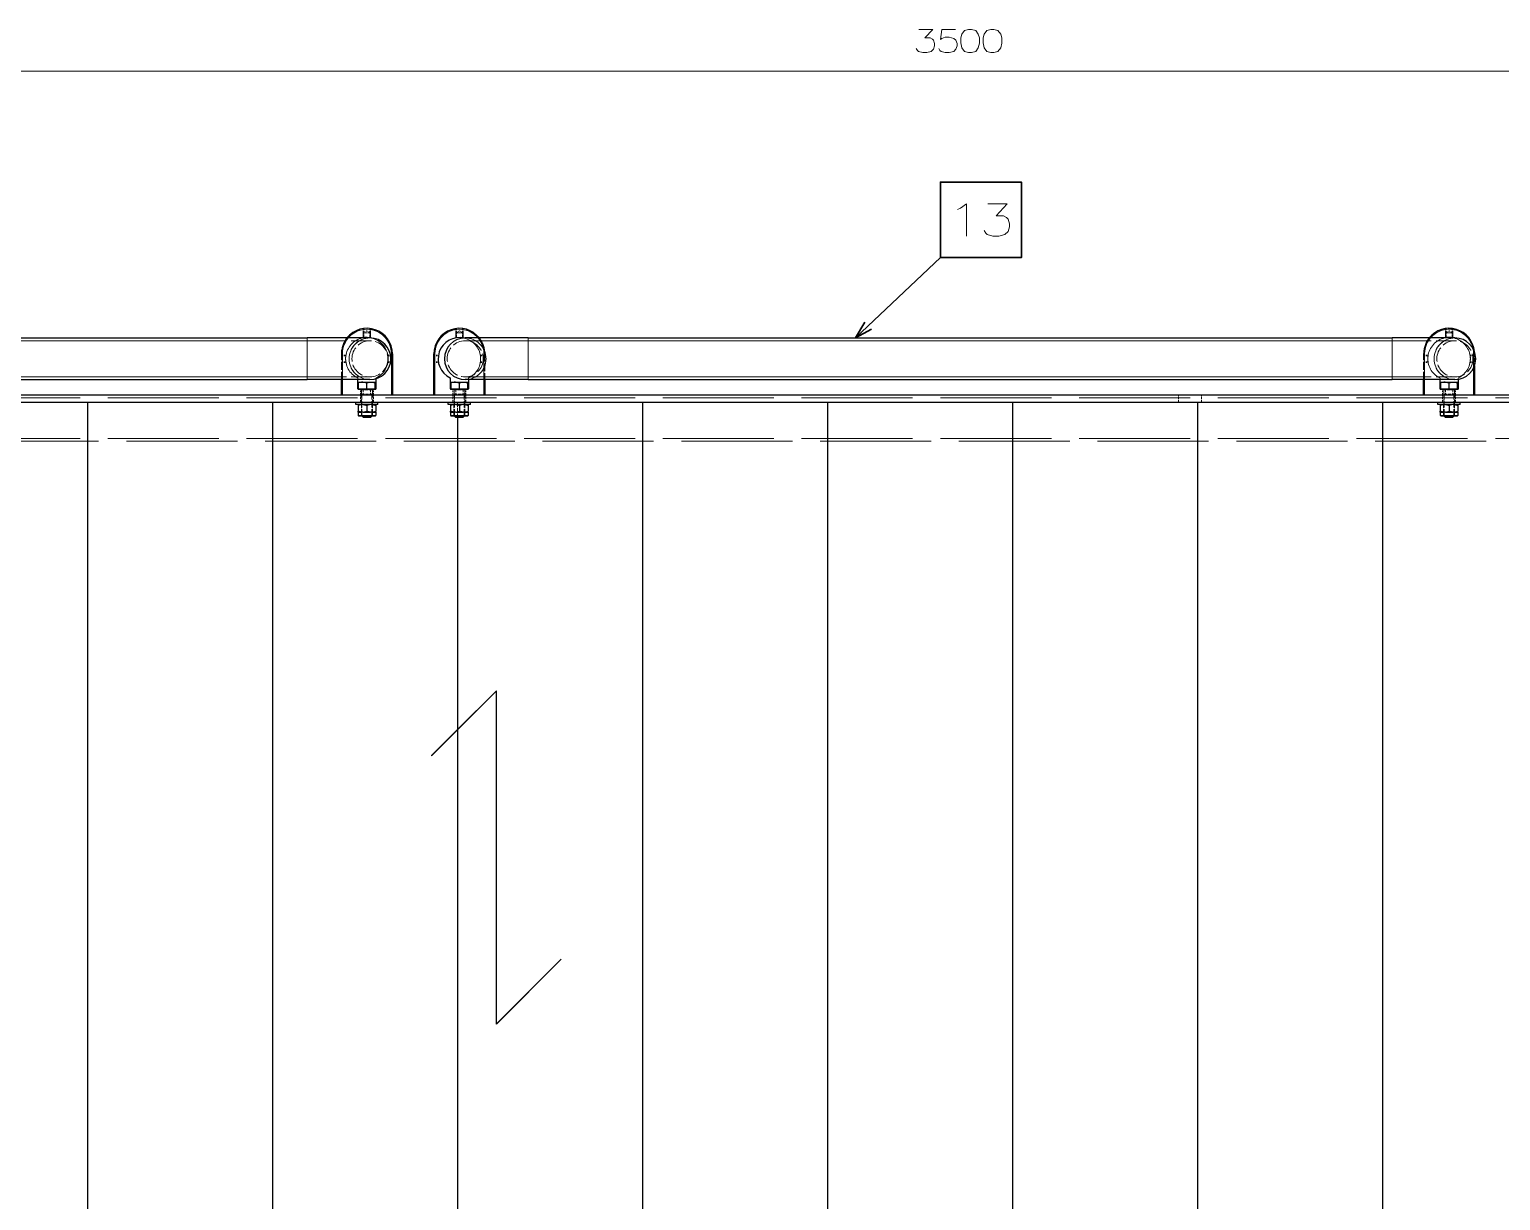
# Model space of a CAD drawing. Extents: x 5 to 836, y 5 to 589.
# Drawn here: x 245.8 to 404.9, y 131.6 to 258.2 of the extents above; entities that cross this region are included whole.
import ezdxf

# ---------------------------------------------------------------- set-up
doc = ezdxf.new("R2010")
doc.units = 0
doc.linetypes.add('DASHED', pattern=[15, 12, -3])

msp = doc.modelspace()

# ---------------------------------------------------------------- linework, layer by layer
at = {"color": 7, "lineweight": 9}
for p, q in [((171.29, 253.67), (521.29, 253.67)), ((275.82, 220.32), (275.82, 224.82)), ((299.72, 220.32), (299.72, 224.82)), ((393.12, 220.32), (393.12, 224.82)), ((284.94, 223.12), (284.94, 218.67)), ((285.04, 223.12), (284.94, 223.12)), ((289.54, 223.12), (289.64, 223.12)), ((289.64, 218.67), (289.64, 223.12)), ((401.94, 221.58), (401.94, 218.67)), ((279.64, 218.67), (279.64, 220.32)), ((294.94, 220.32), (294.94, 218.67)), ((396.64, 218.67), (396.64, 220.32)), ((281.34, 216.46), (283.24, 216.46)), ((281.76, 216.39), (281.76, 216.42)), ((282.82, 216.39), (282.82, 216.42)), ((291.34, 216.46), (293.24, 216.46)), ((291.76, 216.39), (291.76, 216.42)), ((292.82, 216.39), (292.82, 216.42)), ((398.34, 216.46), (400.24, 216.46)), ((398.76, 216.39), (398.76, 216.42)), ((399.82, 216.39), (399.82, 216.42))]:
    msp.add_line(p, q, dxfattribs=at)
at = {"color": 7, "linetype": 'DASHED', "lineweight": 9}
for p, q in [((176.75, 224.52), (281.5, 224.52)), ((182.42, 224.52), (275.82, 224.52)), ((294.05, 224.52), (398.8, 224.52)), ((299.72, 224.52), (393.12, 224.52)), ((176.75, 220.62), (281.5, 220.62)), ((182.42, 220.62), (275.82, 220.62)), ((294.05, 220.62), (398.8, 220.62)), ((299.72, 220.62), (393.12, 220.62)), ((521.29, 218.37), (171.29, 218.37)), ((166.29, 213.67), (516.29, 213.67)), ((521.29, 213.97), (171.29, 213.97))]:
    msp.add_line(p, q, dxfattribs=at)
at = {"color": 7, "lineweight": 25}
for p, q in [((182.42, 224.82), (275.82, 224.82)), ((282.62, 224.82), (275.82, 224.82)), ((299.72, 224.82), (292.92, 224.82)), ((299.72, 224.82), (393.12, 224.82)), ((399.92, 224.82), (393.12, 224.82)), ((285.04, 223.12), (285.04, 218.67)), ((289.54, 218.67), (289.54, 223.12)), ((402.04, 221.81), (402.04, 218.67)), ((182.42, 220.32), (275.82, 220.32)), ((282.62, 220.32), (275.82, 220.32)), ((279.54, 218.67), (279.54, 220.32)), ((281.32, 219.32), (281.32, 220.32)), ((281.39, 220.04), (281.39, 219.96)), ((281.39, 220.04), (281.86, 220.04)), ((281.39, 220.04), (281.39, 220.04)), ((281.39, 219.33), (281.39, 219.96)), ((281.86, 220.04), (283.19, 220.04)), ((282.29, 219.33), (282.29, 219.96)), ((283.19, 219.96), (283.19, 220.04)), ((283.19, 220.04), (283.19, 220.04)), ((283.19, 219.33), (283.19, 219.96)), ((283.27, 220.42), (283.27, 219.32)), ((291.32, 219.32), (291.32, 220.46)), ((291.39, 220.04), (291.39, 219.96)), ((291.39, 220.04), (291.86, 220.04)), ((291.39, 220.04), (291.39, 220.04)), ((291.39, 219.33), (291.39, 219.96)), ((291.86, 220.04), (293.19, 220.04)), ((292.29, 219.33), (292.29, 219.96)), ((299.72, 220.32), (292.92, 220.32)), ((293.19, 219.96), (293.19, 220.04)), ((293.19, 220.04), (293.19, 220.04)), ((293.19, 219.33), (293.19, 219.96)), ((293.27, 220.32), (293.27, 219.32)), ((295.04, 220.32), (295.04, 218.67)), ((299.72, 220.32), (393.12, 220.32)), ((399.92, 220.32), (393.12, 220.32)), ((396.54, 218.67), (396.54, 220.32)), ((398.32, 219.32), (398.32, 220.32)), ((398.39, 220.04), (398.39, 219.96)), ((398.39, 220.04), (398.86, 220.04)), ((398.39, 220.04), (398.39, 220.04)), ((398.39, 219.33), (398.39, 219.96)), ((398.86, 220.04), (400.19, 220.04)), ((399.29, 219.33), (399.29, 219.96)), ((400.19, 219.96), (400.19, 220.04)), ((400.19, 220.04), (400.19, 220.04)), ((400.19, 219.33), (400.19, 219.96)), ((400.27, 220.35), (400.27, 219.32)), ((171.29, 218.67), (521.29, 218.67)), ((283.22, 219.27), (281.37, 219.27)), ((281.39, 219.33), (282.29, 219.33)), ((281.46, 219.27), (281.46, 219.33)), ((282.29, 219.33), (283.19, 219.33)), ((283.12, 219.27), (283.12, 219.33)), ((293.22, 219.27), (291.37, 219.27)), ((291.39, 219.33), (292.29, 219.33)), ((291.46, 219.27), (291.46, 219.33)), ((292.29, 219.33), (293.19, 219.33)), ((293.12, 219.27), (293.12, 219.33)), ((400.22, 219.27), (398.37, 219.27)), ((398.39, 219.33), (399.29, 219.33)), ((398.46, 219.27), (398.46, 219.33)), ((399.29, 219.33), (400.19, 219.33)), ((400.12, 219.27), (400.12, 219.33)), ((170.49, 217.87), (520.49, 217.87)), ((252.09, 217.87), (252.09, 119.47)), ((252.1, 217.87), (252.1, 119.47)), ((272.09, 217.87), (272.09, 119.47)), ((272.1, 217.87), (272.1, 119.47)), ((281.09, 217.62), (281.09, 217.87)), ((283.49, 217.62), (281.09, 217.62)), ((281.34, 217.62), (281.34, 217.54)), ((281.34, 217.54), (281.34, 216.9)), ((281.34, 216.82), (281.34, 216.9)), ((281.34, 216.82), (281.34, 216.46)), ((281.34, 216.82), (281.73, 216.82)), ((281.38, 216.42), (283.21, 216.42)), ((281.82, 216.82), (281.73, 216.82)), ((281.88, 216.27), (281.73, 216.42)), ((281.9, 216.82), (281.82, 216.82)), ((281.9, 216.82), (282.68, 216.82)), ((282.29, 217.54), (282.29, 216.9)), ((282.77, 216.82), (282.68, 216.82)), ((282.7, 216.27), (282.85, 216.42)), ((282.85, 216.82), (282.77, 216.82)), ((282.85, 216.82), (283.24, 216.82)), ((283.24, 217.62), (283.24, 217.54)), ((283.24, 217.54), (283.24, 216.9)), ((283.24, 216.82), (283.24, 216.9)), ((283.24, 216.82), (283.24, 216.46)), ((283.49, 217.62), (283.49, 217.87)), ((291.09, 217.62), (291.09, 217.87)), ((293.49, 217.62), (291.09, 217.62)), ((291.34, 217.62), (291.34, 217.54)), ((291.34, 217.54), (291.34, 216.9)), ((291.34, 216.82), (291.34, 216.9)), ((291.34, 216.82), (291.34, 216.46)), ((291.34, 216.82), (291.73, 216.82)), ((291.38, 216.42), (293.21, 216.42)), ((291.82, 216.82), (291.73, 216.82)), ((291.88, 216.27), (291.73, 216.42)), ((291.9, 216.82), (291.82, 216.82)), ((291.9, 216.82), (292.68, 216.82)), ((292.29, 217.54), (292.29, 216.9)), ((292.77, 216.82), (292.68, 216.82)), ((292.7, 216.27), (292.85, 216.42)), ((292.85, 216.82), (292.77, 216.82)), ((292.85, 216.82), (293.24, 216.82)), ((293.24, 217.62), (293.24, 217.54)), ((293.24, 217.54), (293.24, 216.9)), ((293.24, 216.82), (293.24, 216.9)), ((293.24, 216.82), (293.24, 216.46)), ((293.49, 217.62), (293.49, 217.87)), ((312.09, 217.87), (312.09, 119.47)), ((312.1, 217.87), (312.1, 119.47)), ((332.09, 217.87), (332.09, 119.47)), ((332.1, 217.87), (332.1, 119.47)), ((352.09, 217.87), (352.09, 120.92)), ((352.1, 217.87), (352.1, 120.92)), ((372.09, 217.87), (372.09, 119.47)), ((372.1, 217.87), (372.1, 119.47)), ((392.09, 217.87), (392.09, 119.47)), ((392.1, 217.87), (392.1, 119.47)), ((398.09, 217.62), (398.09, 217.87)), ((400.49, 217.62), (398.09, 217.62)), ((398.34, 217.62), (398.34, 217.54)), ((398.34, 217.54), (398.34, 216.9)), ((398.34, 216.82), (398.34, 216.9)), ((398.34, 216.82), (398.34, 216.46)), ((398.34, 216.82), (398.73, 216.82)), ((398.38, 216.42), (400.21, 216.42)), ((398.82, 216.82), (398.73, 216.82)), ((398.88, 216.27), (398.73, 216.42)), ((398.9, 216.82), (398.82, 216.82)), ((398.9, 216.82), (399.68, 216.82)), ((399.29, 217.54), (399.29, 216.9)), ((399.77, 216.82), (399.68, 216.82)), ((399.7, 216.27), (399.85, 216.42)), ((399.85, 216.82), (399.77, 216.82)), ((399.85, 216.82), (400.24, 216.82)), ((400.24, 217.62), (400.24, 217.54)), ((400.24, 217.54), (400.24, 216.9)), ((400.24, 216.82), (400.24, 216.9)), ((400.24, 216.82), (400.24, 216.46)), ((400.49, 217.62), (400.49, 217.87)), ((281.88, 216.27), (282.7, 216.27)), ((291.88, 216.27), (292.7, 216.27)), ((292.09, 216.27), (292.09, 182.49)), ((292.1, 216.27), (292.1, 182.5)), ((398.88, 216.27), (399.7, 216.27)), ((296.3, 186.7), (292.1, 182.5)), ((296.29, 186.67), (292.1, 182.48)), ((296.29, 150.67), (296.29, 186.67)), ((296.3, 150.7), (296.3, 186.7)), ((292.09, 182.49), (289.28, 179.68)), ((292.09, 182.47), (289.29, 179.67)), ((292.09, 182.47), (292.09, 119.47)), ((292.1, 182.48), (292.1, 119.47)), ((289.28, 179.68), (289.29, 179.67)), ((303.29, 157.67), (296.29, 150.67)), ((303.28, 157.68), (296.3, 150.7)), ((303.29, 157.67), (303.28, 157.68))]:
    msp.add_line(p, q, dxfattribs=at)
at = {"color": 7, "linetype": 'DASHED', "lineweight": 9, "ltscale": 0.1125}
for p, q in [((275.82, 220.32), (275.82, 224.82)), ((299.72, 220.32), (299.72, 224.82)), ((393.12, 220.32), (393.12, 224.82))]:
    msp.add_line(p, q, dxfattribs=at)
at = {"color": 7, "linetype": 'DASHED', "lineweight": 9, "ltscale": 0.0975}
for p, q in [((275.82, 220.62), (275.82, 224.52)), ((275.82, 220.62), (275.82, 224.52)), ((299.72, 220.62), (299.72, 224.52)), ((299.72, 220.62), (299.72, 224.52)), ((393.12, 220.62), (393.12, 224.52)), ((393.12, 220.62), (393.12, 224.52))]:
    msp.add_line(p, q, dxfattribs=at)
at = {"color": 7, "linetype": 'DASHED', "lineweight": 9, "ltscale": 0.17}
for p, q in [((282.62, 224.52), (275.82, 224.52)), ((299.72, 224.52), (292.92, 224.52)), ((399.92, 224.52), (393.12, 224.52)), ((282.62, 220.62), (275.82, 220.62)), ((299.72, 220.62), (292.92, 220.62)), ((399.92, 220.62), (393.12, 220.62))]:
    msp.add_line(p, q, dxfattribs=at)
at = {"color": 7, "linetype": 'DASHED', "lineweight": 9, "ltscale": 0.025145}
for p, q in [((281.89, 224.84), (281.89, 225.84)), ((282.69, 224.84), (282.69, 225.84)), ((291.89, 224.84), (291.89, 225.84)), ((292.69, 224.84), (292.69, 225.84)), ((398.89, 224.84), (398.89, 225.84)), ((399.69, 224.84), (399.69, 225.84))]:
    msp.add_line(p, q, dxfattribs=at)
at = {"color": 7, "linetype": 'DASHED', "lineweight": 9, "ltscale": 0.011547}
for p, q in [((282.29, 225.6), (281.89, 225.37)), ((282.29, 225.6), (282.69, 225.37)), ((292.29, 225.6), (291.89, 225.37)), ((292.29, 225.6), (292.69, 225.37)), ((399.29, 225.6), (398.89, 225.37)), ((399.29, 225.6), (399.69, 225.37))]:
    msp.add_line(p, q, dxfattribs=at)
at = {"color": 7, "linetype": 'DASHED', "lineweight": 9, "ltscale": 0.018776}
for p, q in [((282.64, 225.37), (281.89, 225.37)), ((282.69, 225.37), (281.94, 225.37)), ((292.64, 225.37), (291.89, 225.37)), ((292.69, 225.37), (291.94, 225.37)), ((399.64, 225.37), (398.89, 225.37)), ((399.69, 225.37), (398.94, 225.37))]:
    msp.add_line(p, q, dxfattribs=at)
at = {"color": 7, "linetype": 'DASHED', "lineweight": 9, "ltscale": 0.013377}
for p, q in [((281.89, 224.84), (281.89, 225.37)), ((282.69, 224.84), (282.69, 225.37)), ((291.89, 224.84), (291.89, 225.37)), ((292.69, 224.84), (292.69, 225.37)), ((398.89, 224.84), (398.89, 225.37)), ((399.69, 224.84), (399.69, 225.37))]:
    msp.add_line(p, q, dxfattribs=at)
at = {"color": 7, "linetype": 'DASHED', "lineweight": 9, "ltscale": 0.0251}
for p, q in [((281.96, 224.85), (281.96, 225.85)), ((282.62, 224.85), (282.62, 225.85)), ((291.96, 224.85), (291.96, 225.85)), ((292.62, 224.85), (292.62, 225.85)), ((398.96, 224.85), (398.96, 225.85)), ((399.62, 224.85), (399.62, 225.85))]:
    msp.add_line(p, q, dxfattribs=at)
at = {"color": 7, "linetype": 'DASHED', "lineweight": 9, "ltscale": 0.002499}
for p, q in [((279.54, 223.12), (279.64, 223.12)), ((279.54, 223.12), (279.64, 223.12)), ((289.54, 223.12), (289.64, 223.12))]:
    msp.add_line(p, q, dxfattribs=at)
at = {"color": 7, "linetype": 'DASHED', "lineweight": 9, "ltscale": 0.07}
for p, q in [((279.54, 220.32), (279.54, 223.12)), ((279.64, 220.32), (279.64, 223.12)), ((294.94, 223.12), (294.94, 220.32)), ((295.04, 223.12), (295.04, 220.32)), ((396.54, 220.32), (396.54, 223.12)), ((396.64, 220.32), (396.64, 223.12))]:
    msp.add_line(p, q, dxfattribs=at)
at = {"color": 7, "linetype": 'DASHED', "lineweight": 9, "ltscale": 0.012126}
for p, q in [((279.54, 222.97), (280.03, 222.97)), ((284.56, 222.97), (285.04, 222.97)), ((289.54, 222.97), (290.03, 222.97)), ((294.56, 222.97), (295.04, 222.97)), ((396.54, 222.97), (397.03, 222.97)), ((401.56, 222.97), (402.04, 222.97)), ((279.54, 222.17), (280.03, 222.17)), ((284.56, 222.17), (285.04, 222.17)), ((289.54, 222.17), (290.03, 222.17)), ((294.56, 222.17), (295.04, 222.17)), ((396.54, 222.17), (397.03, 222.17)), ((401.56, 222.17), (402.04, 222.17))]:
    msp.add_line(p, q, dxfattribs=at)
at = {"color": 7, "linetype": 'DASHED', "lineweight": 9, "ltscale": 0.011853}
for p, q in [((279.54, 222.91), (280.01, 222.91)), ((289.54, 222.91), (290.01, 222.91)), ((401.57, 222.91), (402.04, 222.91)), ((279.54, 222.24), (280.01, 222.24)), ((289.54, 222.24), (290.01, 222.24)), ((401.57, 222.24), (402.04, 222.24))]:
    msp.add_line(p, q, dxfattribs=at)
at = {"color": 7, "linetype": 'DASHED', "lineweight": 9, "ltscale": 0.11125}
for p, q in [((279.64, 223.12), (279.64, 218.67)), ((284.94, 223.12), (284.94, 218.67)), ((289.64, 223.12), (289.64, 218.67)), ((294.94, 223.12), (294.94, 218.67)), ((396.64, 223.12), (396.64, 218.67)), ((401.94, 223.12), (401.94, 218.67))]:
    msp.add_line(p, q, dxfattribs=at)
at = {"color": 7, "linetype": 'DASHED', "lineweight": 9, "ltscale": 5.76978e-05}
for p, q in [((284.56, 222.97), (284.56, 222.97)), ((284.56, 222.17), (284.56, 222.18))]:
    msp.add_line(p, q, dxfattribs=at)
at = {"color": 7, "linetype": 'DASHED', "lineweight": 9, "ltscale": 0.011854}
for p, q in [((284.57, 222.91), (285.04, 222.91)), ((294.57, 222.91), (295.04, 222.91)), ((396.54, 222.91), (397.01, 222.91)), ((284.57, 222.24), (285.04, 222.24)), ((294.57, 222.24), (295.04, 222.24)), ((396.54, 222.24), (397.01, 222.24))]:
    msp.add_line(p, q, dxfattribs=at)
at = {"color": 7, "linetype": 'DASHED', "lineweight": 9, "ltscale": 0.0025}
for p, q in [((285.04, 223.12), (284.94, 223.12)), ((295.04, 223.12), (294.94, 223.12)), ((295.04, 223.12), (294.94, 223.12)), ((396.54, 223.12), (396.64, 223.12)), ((396.54, 223.12), (396.64, 223.12)), ((402.04, 223.12), (401.94, 223.12)), ((402.04, 223.12), (401.94, 223.12))]:
    msp.add_line(p, q, dxfattribs=at)
at = {"color": 7, "linetype": 'DASHED', "lineweight": 9, "ltscale": 5.78339e-05}
for p, q in [((290.03, 222.97), (290.03, 222.97)), ((290.03, 222.17), (290.03, 222.18))]:
    msp.add_line(p, q, dxfattribs=at)
at = {"color": 7, "linetype": 'DASHED', "lineweight": 9, "ltscale": 0.038633}
msp.add_line((401.94, 223.12), (401.94, 221.58), dxfattribs=at)
at = {"color": 7, "linetype": 'DASHED', "lineweight": 9, "ltscale": 0.032741}
msp.add_line((402.04, 223.12), (402.04, 221.81), dxfattribs=at)
at = {"color": 7, "linetype": 'DASHED', "lineweight": 9, "ltscale": 0.003383}
for p, q in [((281.32, 220.32), (281.32, 220.46)), ((293.27, 220.46), (293.27, 220.32)), ((398.32, 220.32), (398.32, 220.46))]:
    msp.add_line(p, q, dxfattribs=at)
at = {"color": 7, "linetype": 'DASHED', "lineweight": 9, "ltscale": 0.015684}
for p, q in [((282.29, 219.33), (282.29, 219.96)), ((292.29, 219.33), (292.29, 219.96)), ((399.29, 219.33), (399.29, 219.96))]:
    msp.add_line(p, q, dxfattribs=at)
at = {"color": 7, "linetype": 'DASHED', "lineweight": 9, "ltscale": 0.001043}
msp.add_line((283.27, 220.46), (283.27, 220.42), dxfattribs=at)
at = {"color": 7, "linetype": 'DASHED', "lineweight": 9, "ltscale": 0.002726}
msp.add_line((400.27, 220.46), (400.27, 220.35), dxfattribs=at)
at = {"color": 7, "linetype": 'DASHED', "lineweight": 9, "ltscale": 0.015}
for p, q in [((281.59, 218.67), (281.59, 219.27)), ((281.59, 218.67), (281.59, 219.27)), ((281.89, 218.67), (281.89, 219.27)), ((282.69, 218.67), (282.69, 219.27)), ((282.99, 218.67), (282.99, 219.27)), ((282.99, 218.67), (282.99, 219.27)), ((291.59, 218.67), (291.59, 219.27)), ((291.59, 218.67), (291.59, 219.27)), ((291.89, 218.67), (291.89, 219.27)), ((292.69, 218.67), (292.69, 219.27)), ((292.99, 218.67), (292.99, 219.27)), ((292.99, 218.67), (292.99, 219.27)), ((398.59, 218.67), (398.59, 219.27)), ((398.59, 218.67), (398.59, 219.27)), ((398.89, 218.67), (398.89, 219.27)), ((399.69, 218.67), (399.69, 219.27)), ((399.99, 218.67), (399.99, 219.27)), ((399.99, 218.67), (399.99, 219.27))]:
    msp.add_line(p, q, dxfattribs=at)
at = {"color": 7, "linetype": 'DASHED', "lineweight": 9, "ltscale": 0.02}
for p, q in [((281.59, 217.87), (281.59, 218.67)), ((281.59, 217.87), (281.59, 218.67)), ((282.99, 217.87), (282.99, 218.67)), ((282.99, 217.87), (282.99, 218.67)), ((291.59, 217.87), (291.59, 218.67)), ((291.59, 217.87), (291.59, 218.67)), ((292.99, 217.87), (292.99, 218.67)), ((292.99, 217.87), (292.99, 218.67)), ((370.04, 217.87), (370.04, 218.67)), ((372.54, 217.87), (372.54, 218.67)), ((398.59, 217.87), (398.59, 218.67)), ((398.59, 217.87), (398.59, 218.67)), ((399.99, 217.87), (399.99, 218.67)), ((399.99, 217.87), (399.99, 218.67))]:
    msp.add_line(p, q, dxfattribs=at)
at = {"color": 7, "linetype": 'DASHED', "lineweight": 9, "ltscale": 0.029269}
for p, q in [((282.88, 219.21), (281.71, 219.21)), ((282.88, 219.21), (281.71, 219.21)), ((292.88, 219.21), (291.71, 219.21)), ((292.88, 219.21), (291.71, 219.21)), ((281.71, 216.45), (282.88, 216.45)), ((281.71, 216.45), (282.88, 216.45)), ((291.71, 216.45), (292.88, 216.45)), ((291.71, 216.45), (292.88, 216.45))]:
    msp.add_line(p, q, dxfattribs=at)
at = {"color": 7, "linetype": 'DASHED', "lineweight": 9, "ltscale": 0.069125}
for p, q in [((281.71, 219.21), (281.71, 216.45)), ((282.88, 219.21), (282.88, 216.45)), ((291.71, 219.21), (291.71, 216.45)), ((292.88, 219.21), (292.88, 216.45)), ((398.71, 219.21), (398.71, 216.45)), ((399.88, 219.21), (399.88, 216.45))]:
    msp.add_line(p, q, dxfattribs=at)
at = {"color": 7, "linetype": 'DASHED', "lineweight": 9, "ltscale": 0.002927}
for p, q in [((281.76, 218.74), (281.71, 218.84)), ((281.76, 218.74), (281.71, 218.84)), ((282.82, 218.74), (282.88, 218.84)), ((282.82, 218.74), (282.88, 218.84)), ((291.76, 218.74), (291.71, 218.84)), ((291.76, 218.74), (291.71, 218.84)), ((292.82, 218.74), (292.88, 218.84)), ((292.82, 218.74), (292.88, 218.84)), ((398.76, 218.74), (398.71, 218.84)), ((398.76, 218.74), (398.71, 218.84)), ((399.82, 218.74), (399.88, 218.84)), ((399.82, 218.74), (399.88, 218.84))]:
    msp.add_line(p, q, dxfattribs=at)
at = {"color": 7, "linetype": 'DASHED', "lineweight": 9, "ltscale": 0.027477}
for p, q in [((281.71, 218.74), (282.8, 218.74)), ((291.71, 218.74), (292.8, 218.74)), ((398.71, 218.74), (399.8, 218.74))]:
    msp.add_line(p, q, dxfattribs=at)
at = {"color": 7, "linetype": 'DASHED', "lineweight": 9, "ltscale": 0.057375}
for p, q in [((281.76, 216.45), (281.76, 218.74)), ((282.82, 216.45), (282.82, 218.74)), ((291.76, 216.45), (291.76, 218.74)), ((292.82, 216.45), (292.82, 218.74)), ((398.76, 216.45), (398.76, 218.74)), ((399.82, 216.45), (399.82, 218.74))]:
    msp.add_line(p, q, dxfattribs=at)
at = {"color": 7, "linetype": 'DASHED', "lineweight": 9, "ltscale": 0.001791}
for p, q in [((282.8, 218.74), (282.88, 218.74)), ((292.8, 218.74), (292.88, 218.74)), ((399.8, 218.74), (399.88, 218.74))]:
    msp.add_line(p, q, dxfattribs=at)
at = {"color": 7, "linetype": 'DASHED', "lineweight": 9, "ltscale": 0.029268}
for p, q in [((399.88, 219.21), (398.71, 219.21)), ((399.88, 219.21), (398.71, 219.21)), ((398.71, 216.45), (399.88, 216.45)), ((398.71, 216.45), (399.88, 216.45))]:
    msp.add_line(p, q, dxfattribs=at)
at = {"color": 7, "linetype": 'DASHED', "lineweight": 9, "ltscale": 0.011875}
for p, q in [((281.34, 216.82), (281.82, 216.82)), ((282.77, 216.82), (283.24, 216.82)), ((291.34, 216.82), (291.82, 216.82)), ((292.77, 216.82), (293.24, 216.82)), ((398.34, 216.82), (398.82, 216.82)), ((399.77, 216.82), (400.24, 216.82))]:
    msp.add_line(p, q, dxfattribs=at)
at = {"color": 7, "linetype": 'DASHED', "lineweight": 9, "ltscale": 0.0475}
for p, q in [((281.34, 216.46), (283.24, 216.46)), ((291.34, 216.46), (293.24, 216.46))]:
    msp.add_line(p, q, dxfattribs=at)
at = {"color": 7, "linetype": 'DASHED', "lineweight": 9, "ltscale": 0.00625}
for p, q in [((281.64, 217.62), (281.64, 217.87)), ((282.94, 217.62), (282.94, 217.87)), ((291.64, 217.62), (291.64, 217.87)), ((292.94, 217.62), (292.94, 217.87)), ((398.64, 217.62), (398.64, 217.87)), ((399.94, 217.62), (399.94, 217.87))]:
    msp.add_line(p, q, dxfattribs=at)
at = {"color": 7, "linetype": 'DASHED', "lineweight": 9, "ltscale": 0.03}
for p, q in [((281.69, 217.62), (281.69, 216.42)), ((282.89, 217.62), (282.89, 216.42)), ((291.69, 217.62), (291.69, 216.42)), ((292.89, 217.62), (292.89, 216.42)), ((398.69, 217.62), (398.69, 216.42)), ((399.89, 217.62), (399.89, 216.42))]:
    msp.add_line(p, q, dxfattribs=at)
at = {"color": 7, "linetype": 'DASHED', "lineweight": 9, "ltscale": 0.000884477}
for p, q in [((281.73, 216.42), (281.71, 216.45)), ((291.73, 216.42), (291.71, 216.45))]:
    msp.add_line(p, q, dxfattribs=at)
at = {"color": 7, "linetype": 'DASHED', "lineweight": 9, "ltscale": 0.000624084}
for p, q in [((281.76, 216.42), (281.76, 216.45)), ((282.82, 216.42), (282.82, 216.45)), ((291.76, 216.42), (291.76, 216.45)), ((292.82, 216.42), (292.82, 216.45)), ((398.76, 216.42), (398.76, 216.45)), ((399.82, 216.42), (399.82, 216.45))]:
    msp.add_line(p, q, dxfattribs=at)
at = {"color": 7, "linetype": 'DASHED', "lineweight": 9, "ltscale": 0.015902}
for p, q in [((282.29, 217.54), (282.29, 216.9)), ((292.29, 217.54), (292.29, 216.9)), ((399.29, 217.54), (399.29, 216.9))]:
    msp.add_line(p, q, dxfattribs=at)
at = {"color": 7, "linetype": 'DASHED', "lineweight": 9, "ltscale": 0.000883937}
for p, q in [((282.85, 216.42), (282.88, 216.45)), ((292.85, 216.42), (292.88, 216.45)), ((398.73, 216.42), (398.71, 216.45)), ((399.85, 216.42), (399.88, 216.45))]:
    msp.add_line(p, q, dxfattribs=at)
at = {"color": 7, "linetype": 'DASHED', "lineweight": 9, "ltscale": 0.04}
for p, q in [((292.09, 217.87), (292.09, 216.27)), ((292.1, 217.87), (292.1, 216.27))]:
    msp.add_line(p, q, dxfattribs=at)
at = {"color": 7, "linetype": 'DASHED', "lineweight": 9, "ltscale": 0.047501}
msp.add_line((398.34, 216.46), (400.24, 216.46), dxfattribs=at)
at = {"color": 7, "lineweight": 9}
for points in [[(341.69, 256.12), (341.81, 255.91), (341.94, 255.79), (342.38, 255.67), (342.82, 255.67), (343.31, 255.79), (343.55, 256.04), (343.67, 256.4), (343.67, 256.64), (343.55, 257), (343.43, 257.12), (343.19, 257.25), (342.62, 257.25), (343.47, 258.17), (341.98, 258.17)], [(344.11, 256.12), (344.23, 255.91), (344.36, 255.79), (344.8, 255.67), (345.24, 255.67), (345.73, 255.79), (345.97, 256.04), (346.09, 256.4), (346.09, 256.64), (345.97, 257), (345.73, 257.2), (345.24, 257.33), (344.8, 257.33), (344.44, 257.2), (344.31, 257.08), (344.44, 258.17), (345.93, 258.17)], [(346.14, 238.7), (346.48, 238.87)], [(346.48, 238.87), (347.1, 239.32), (347.1, 235.82)], [(349.02, 236.44), (349.19, 236.16), (349.36, 235.99), (349.98, 235.82), (350.6, 235.82), (351.27, 235.99), (351.61, 236.33), (351.78, 236.83), (351.78, 237.17), (351.61, 237.68), (351.44, 237.85), (351.11, 238.02), (350.31, 238.02), (351.5, 239.32), (349.41, 239.32)]]:
    msp.add_lwpolyline(points, dxfattribs=at)
for points in [[(347.34, 258.17), (346.9, 258.05), (346.61, 257.65), (346.49, 257.25), (346.49, 256.72), (346.61, 256.2), (346.9, 255.79), (347.34, 255.67), (347.66, 255.67), (348.11, 255.79), (348.39, 256.2), (348.51, 256.68), (348.51, 257.25), (348.39, 257.65), (348.11, 258.05), (347.66, 258.17)], [(349.76, 258.17), (349.31, 258.05), (349.03, 257.65), (348.91, 257.25), (348.91, 256.72), (349.03, 256.2), (349.31, 255.79), (349.76, 255.67), (350.08, 255.67), (350.52, 255.79), (350.81, 256.2), (350.93, 256.68), (350.93, 257.25), (350.81, 257.65), (350.52, 258.05), (350.08, 258.17)]]:
    msp.add_lwpolyline(points, close=True, dxfattribs=at)
at = {"color": 7, "lineweight": 35}
msp.add_lwpolyline([(344.29, 233.52), (344.29, 241.67), (353.06, 241.67), (353.06, 233.52)], close=True, dxfattribs=at)
for points in [[(335.1, 224.82), (344.29, 233.52)], [(336.14, 226.53), (335.1, 224.82), (336.86, 225.77)]]:
    msp.add_lwpolyline(points, dxfattribs=at)
at = {"color": 7, "lineweight": 25}
for points in [[(281.86, 220.04), (281.72, 220.03), (281.56, 220.01), (281.39, 219.96)], [(281.86, 220.04), (281.99, 220.03), (282.13, 220.01), (282.29, 219.96)], [(282.29, 219.96), (282.44, 220), (282.57, 220.03), (282.74, 220.04), (282.91, 220.03), (283.04, 220), (283.19, 219.96)], [(291.86, 220.04), (291.72, 220.03), (291.56, 220.01), (291.39, 219.96)], [(291.86, 220.04), (291.99, 220.03), (292.13, 220.01), (292.29, 219.96)], [(292.29, 219.96), (292.44, 220), (292.57, 220.03), (292.74, 220.04), (292.91, 220.03), (293.04, 220), (293.19, 219.96)], [(398.86, 220.04), (398.72, 220.03), (398.56, 220.01), (398.39, 219.96)], [(398.86, 220.04), (398.99, 220.03), (399.13, 220.01), (399.29, 219.96)], [(399.29, 219.96), (399.44, 220), (399.57, 220.03), (399.74, 220.04), (399.91, 220.03), (400.04, 220), (400.19, 219.96)], [(281.73, 217.62), (281.59, 217.6), (281.34, 217.54)], [(281.73, 216.82), (281.59, 216.84), (281.34, 216.9)], [(281.9, 217.62), (282.04, 217.6), (282.29, 217.54)], [(281.9, 216.82), (282.04, 216.84), (282.29, 216.9)], [(282.68, 217.62), (282.54, 217.6), (282.29, 217.54)], [(282.68, 216.82), (282.54, 216.84), (282.29, 216.9)], [(282.85, 217.62), (282.99, 217.6), (283.24, 217.54)], [(282.85, 216.82), (282.99, 216.84), (283.24, 216.9)], [(291.73, 217.62), (291.59, 217.6), (291.34, 217.54)], [(291.73, 216.82), (291.59, 216.84), (291.34, 216.9)], [(291.9, 217.62), (292.04, 217.6), (292.29, 217.54)], [(291.9, 216.82), (292.04, 216.84), (292.29, 216.9)], [(292.68, 217.62), (292.54, 217.6), (292.29, 217.54)], [(292.68, 216.82), (292.54, 216.84), (292.29, 216.9)], [(292.85, 217.62), (292.99, 217.6), (293.24, 217.54)], [(292.85, 216.82), (292.99, 216.84), (293.24, 216.9)], [(398.73, 217.62), (398.59, 217.6), (398.34, 217.54)], [(398.73, 216.82), (398.59, 216.84), (398.34, 216.9)], [(398.9, 217.62), (399.04, 217.6), (399.29, 217.54)], [(398.9, 216.82), (399.04, 216.84), (399.29, 216.9)], [(399.68, 217.62), (399.54, 217.6), (399.29, 217.54)], [(399.68, 216.82), (399.54, 216.84), (399.29, 216.9)], [(399.85, 217.62), (399.99, 217.6), (400.24, 217.54)], [(399.85, 216.82), (399.99, 216.84), (400.24, 216.9)]]:
    msp.add_lwpolyline(points, dxfattribs=at)
at = {"color": 7, "linetype": 'DASHED', "lineweight": 9}
for points in [[(282.29, 219.96), (282.14, 220), (282.01, 220.03), (281.84, 220.04), (281.68, 220.03), (281.54, 220), (281.39, 219.96)], [(282.72, 220.04), (282.59, 220.03), (282.45, 220.01), (282.29, 219.96)], [(282.72, 220.04), (282.87, 220.03), (283.02, 220.01), (283.19, 219.96)], [(292.29, 219.96), (292.14, 220), (292.01, 220.03), (291.84, 220.04), (291.68, 220.03), (291.54, 220), (291.39, 219.96)], [(292.72, 220.04), (292.59, 220.03), (292.45, 220.01), (292.29, 219.96)], [(292.72, 220.04), (292.87, 220.03), (293.02, 220.01), (293.19, 219.96)], [(399.29, 219.96), (399.14, 220), (399.01, 220.03), (398.84, 220.04), (398.68, 220.03), (398.54, 220), (398.39, 219.96)], [(399.72, 220.04), (399.59, 220.03), (399.45, 220.01), (399.29, 219.96)], [(399.72, 220.04), (399.87, 220.03), (400.02, 220.01), (400.19, 219.96)], [(281.73, 217.62), (281.59, 217.6), (281.34, 217.54)], [(281.73, 216.82), (281.59, 216.84), (281.34, 216.9)], [(281.9, 217.62), (282.04, 217.6), (282.29, 217.54)], [(281.9, 216.82), (282.04, 216.84), (282.29, 216.9)], [(282.68, 217.62), (282.54, 217.6), (282.29, 217.54)], [(282.68, 216.82), (282.54, 216.84), (282.29, 216.9)], [(282.85, 217.62), (282.99, 217.6), (283.24, 217.54)], [(282.85, 216.82), (282.99, 216.84), (283.24, 216.9)], [(291.73, 217.62), (291.59, 217.6), (291.34, 217.54)], [(291.73, 216.82), (291.59, 216.84), (291.34, 216.9)], [(291.9, 217.62), (292.04, 217.6), (292.29, 217.54)], [(291.9, 216.82), (292.04, 216.84), (292.29, 216.9)], [(292.68, 217.62), (292.54, 217.6), (292.29, 217.54)], [(292.68, 216.82), (292.54, 216.84), (292.29, 216.9)], [(292.85, 217.62), (292.99, 217.6), (293.24, 217.54)], [(292.85, 216.82), (292.99, 216.84), (293.24, 216.9)], [(398.73, 217.62), (398.59, 217.6), (398.34, 217.54)], [(398.73, 216.82), (398.59, 216.84), (398.34, 216.9)], [(398.9, 217.62), (399.04, 217.6), (399.29, 217.54)], [(398.9, 216.82), (399.04, 216.84), (399.29, 216.9)], [(399.68, 217.62), (399.54, 217.6), (399.29, 217.54)], [(399.68, 216.82), (399.54, 216.84), (399.29, 216.9)], [(399.85, 217.62), (399.99, 217.6), (400.24, 217.54)], [(399.85, 216.82), (399.99, 216.84), (400.24, 216.9)]]:
    msp.add_lwpolyline(points, dxfattribs=at)
at = {"color": 7, "linetype": 'DASHED', "lineweight": 9, "ltscale": 0.13}
for centre in [(282.62, 222.57), (292.92, 222.57), (399.92, 222.57)]:
    msp.add_circle(centre, 1.95, dxfattribs=at)
at = {"color": 7, "lineweight": 25}
for centre, radius, start, end in [((282.29, 223.12), 2.75, 0, 141.8165), ((292.29, 223.12), 2.75, 38.1835, 180), ((399.29, 223.12), 2.75, 4.9596, 141.8165), ((282.29, 222.57), 2.3, 77.2337, 101.9687), ((282.62, 222.57), 2.25, 270, 90), ((292.29, 222.57), 2.3, 77.546, 244.1402), ((292.92, 222.57), 2.25, 90, 270), ((399.29, 222.57), 2.3, 78.0312, 101.9687), ((399.92, 222.57), 2.25, 270, 90), ((291.27, 220.46), 0.05, 0, 64.1402), ((281.37, 219.32), 0.05, 180, 270), ((283.22, 219.32), 0.05, 270, 360), ((291.37, 219.32), 0.05, 180, 270), ((293.22, 219.32), 0.05, 270, 360), ((398.37, 219.32), 0.05, 180, 270), ((400.22, 219.32), 0.05, 270, 360), ((281.38, 216.46), 0.035, 180, 270), ((283.21, 216.46), 0.035, 270, 360), ((291.38, 216.46), 0.035, 180, 270), ((293.21, 216.46), 0.035, 270, 360), ((398.38, 216.46), 0.035, 180, 270), ((400.21, 216.46), 0.035, 270, 360)]:
    msp.add_arc(centre, radius, start, end, dxfattribs=at)
at = {"color": 7, "linetype": 'DASHED', "lineweight": 9}
for centre, radius, start, end in [((282.29, 223.12), 2.75, 141.8165, 180), ((282.29, 223.12), 2.65, 0, 180), ((282.29, 223.12), 2.65, 140.0955, 180), ((282.29, 222.57), 2.3, 101.9687, 244.1402), ((282.62, 222.57), 2.25, 90, 270), ((282.62, 222.57), 2.25, 90, 270), ((282.62, 222.57), 2.25, 119.9264, 240.0736), ((282.29, 222.57), 2.3, 295.8598, 77.2337), ((292.29, 223.12), 2.65, 0, 180), ((292.29, 222.57), 2.3, 295.8598, 77.546), ((292.92, 222.57), 2.25, 270, 90), ((292.92, 222.57), 2.25, 270, 90), ((292.92, 222.57), 2.25, 299.9264, 60.0736), ((292.29, 223.12), 2.65, 0, 39.9045), ((292.29, 223.12), 2.75, 0, 38.1835), ((399.29, 223.12), 2.75, 141.8165, 180), ((399.29, 223.12), 2.65, 0, 180), ((399.29, 223.12), 2.65, 140.0955, 180), ((399.29, 222.57), 2.3, 101.9687, 244.1402), ((399.92, 222.57), 2.25, 90, 270), ((399.92, 222.57), 2.25, 90, 270), ((399.92, 222.57), 2.25, 119.9264, 240.0736), ((399.29, 222.57), 2.3, 295.8598, 78.0312), ((282.29, 222.57), 2.3, 169.986, 188.7789), ((282.29, 222.57), 2.3, 171.2211, 190.014), ((292.29, 222.57), 2.3, 351.2211, 10.014), ((292.29, 222.57), 2.3, 349.986, 8.7789), ((399.29, 222.57), 2.3, 169.986, 188.7789), ((399.29, 222.57), 2.3, 171.2211, 190.014), ((399.29, 222.57), 2.3, 351.2211, 10.014), ((399.29, 222.57), 2.3, 349.986, 8.7789), ((399.29, 223.12), 2.65, 0, 12.1427), ((399.29, 223.12), 2.75, 0, 4.9596), ((281.27, 220.46), 0.05, 0, 64.1402), ((283.32, 220.46), 0.05, 115.8598, 180), ((293.32, 220.46), 0.05, 115.8598, 180), ((398.27, 220.46), 0.05, 0, 64.1402), ((400.32, 220.46), 0.05, 115.8598, 180), ((281.65, 219.21), 0.06, 0, 90), ((282.94, 219.21), 0.06, 90, 180), ((291.65, 219.21), 0.06, 0, 90), ((292.94, 219.21), 0.06, 90, 180), ((398.65, 219.21), 0.06, 0, 90), ((399.94, 219.21), 0.06, 90, 180)]:
    msp.add_arc(centre, radius, start, end, dxfattribs=at)
at = {"color": 7, "lineweight": 9}
for centre, start, end in [((282.29, 223.12), 0, 140.0955), ((292.29, 223.12), 39.9045, 180), ((399.29, 223.12), 12.1427, 140.0955)]:
    msp.add_arc(centre, 2.65, start, end, dxfattribs=at)

doc.saveas('drawing.dxf')
